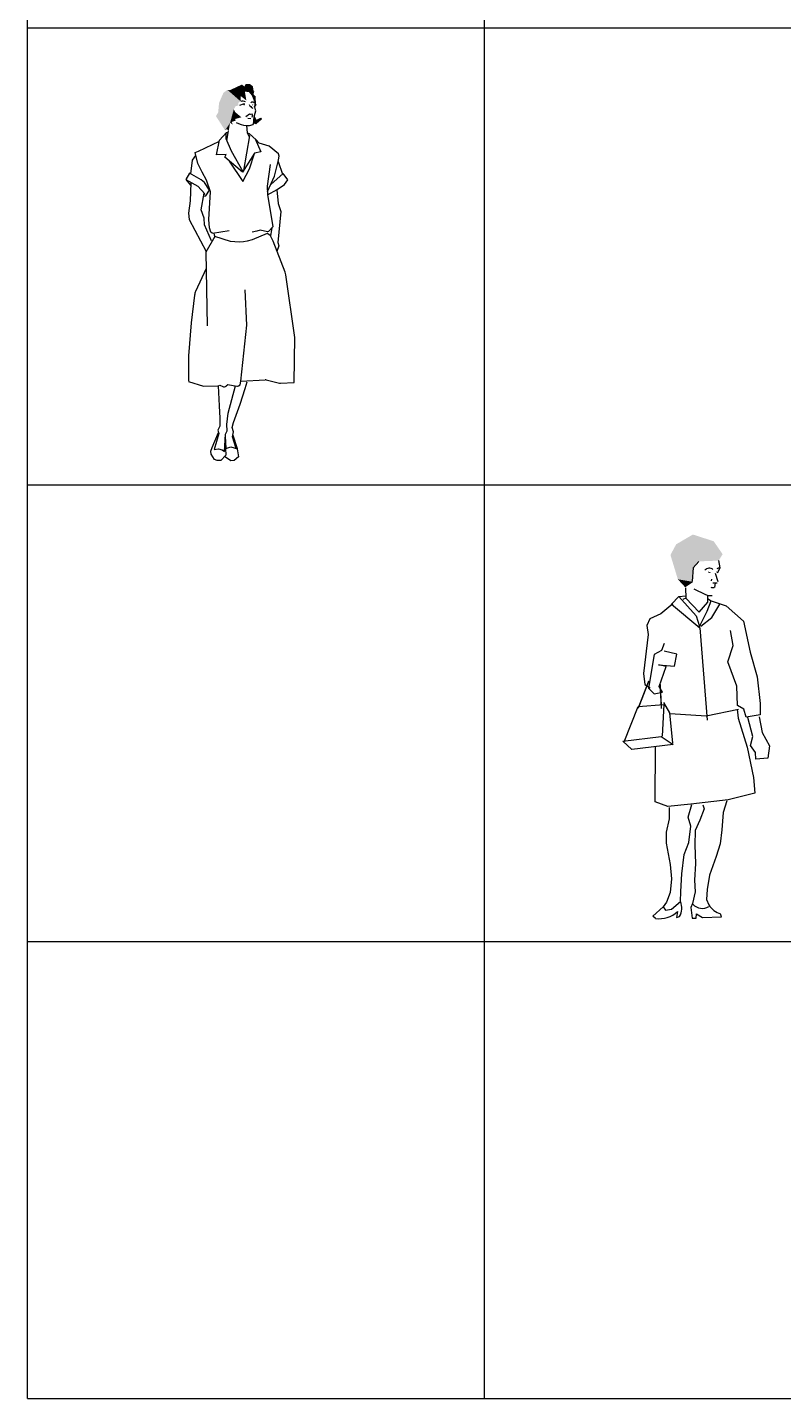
# Model space of a CAD drawing. Extents: x -72339 to 59654, y -38057 to 42097.
# Drawn here: x -16750 to -13443, y 15915 to 21916 of the extents above; entities that cross this region are included whole.
import ezdxf

# ---------------------------------------------------------------- set-up
doc = ezdxf.new("R2010")
doc.units = 0
doc.header["$MEASUREMENT"] = 0
doc.layers.get('0').update_dxf_attribs({"linetype": 'CONTINUOUS'})
doc.styles.add('DIM', font='txt')

# ---------------------------------------------------------------- blocks, each defined once
blk = doc.blocks.new('1508')
for p, q in [((33.3, 1563.4), (9.8, 1535.7)), ((119.9, 1566.6), (125.7, 1535.8)), ((9.8, 1535.7), (5.4, 1476.9)), ((104.7, 1512.5), (117, 1475.8)), ((125.5, 1534), (113.5, 1511.9)), ((6.1, 1474.2), (-27.6, 1452)), ((-24.2, 1447.7), (-22.4, 1402.2)), ((11.7, 1443.9), (62.9, 1418.6)), ((89.6, 1485), (88, 1478.7)), ((95.6, 1469.7), (113.9, 1469.7)), ((105.9, 1469.7), (103.1, 1449.1)), ((-53.2, 1409.8), (-85.3, 1376.3)), ((-53.2, 1409.8), (-22.4, 1412.6)), ((-53.2, 1409.8), (22.1, 1325.5)), ((-22.4, 1402.2), (-36.2, 1396.2)), ((-22.4, 1402.2), (34.8, 1340.7)), ((34.8, 1340.7), (72.9, 1384.7)), ((62.9, 1418.6), (74.2, 1414.8)), ((70.2, 1345), (88.2, 1390.2)), ((71.4, 1415.5), (71.4, 1383.3)), ((71.4, 1400.9), (88.2, 1390.2)), ((74.2, 1414.8), (92.5, 1414.8)), ((88.2, 1390.2), (152.9, 1368.2)), ((-132.9, 1334.1), (-180.6, 1312)), ((-79.6, 1377.5), (-132.9, 1334.1)), ((-85.3, 1376.3), (38, 1272.9)), ((22.1, 1325.5), (36.5, 1279)), ((36.5, 1279), (70.2, 1345)), ((90.6, 1317.6), (125.9, 1376.8)), ((152.9, 1368.2), (229.4, 1302.5)), ((-180.6, 1312), (-193.2, 1282.2)), ((-193.2, 1282.2), (-188.2, 1242.9)), ((38, 1272.9), (70.1, 867.9)), ((42.2, 1280.5), (90.6, 1317.6)), ((184.4, 1194.8), (172.3, 1261.5)), ((229.4, 1302.5), (257.7, 1166.7)), ((-188.2, 1242.9), (-208.3, 1072.3)), ((-117.3, 1203.4), (-129.2, 1173)), ((-161.7, 1155.2), (-186.1, 1008.3)), ((-129.2, 1173), (-161.7, 1155.2)), ((-61.9, 1156.9), (-117.6, 1171.2)), ((-71.9, 1104.7), (-61.9, 1156.9)), ((160.3, 1124), (184.4, 1194.8)), ((257.7, 1166.7), (288.8, 1058.7)), ((-142.3, 1110.5), (-71.9, 1104.7)), ((-108.5, 1103.1), (-142.3, 1110.5)), ((-140.1, 1015.8), (-108.5, 1103.1)), ((200.1, 1016.9), (160.3, 1124)), ((-208.3, 1072.3), (-202.8, 1025.2)), ((-202.8, 1025.2), (-179, 1010.5)), ((288.8, 1058.7), (301.7, 940.9)), ((-186.1, 1008.3), (-160.8, 984.4)), ((-160.8, 984.4), (-125.6, 990.4)), ((-125.6, 990.4), (-140.1, 1015.8)), ((202.7, 932.1), (200.1, 1016.9)), ((-292.4, 773.2), (-231.1, 928.5)), ((-231.1, 928.5), (-119.9, 936.5)), ((-119.9, 936.5), (-126.9, 798.8)), ((-120.1, 945.7), (-95, 900.4)), ((-95, 900.4), (-80.7, 767.6)), ((206.9, 914.6), (66, 885.5)), ((201.1, 916.8), (205.7, 877.9)), ((231.3, 917.2), (202.7, 932.1)), ((241.6, 881.7), (231.3, 917.2)), ((301.7, 940.9), (302.8, 891.3)), ((66, 885.5), (-91.8, 896.1)), ((205.7, 877.9), (244.7, 749.7)), ((302.8, 891.3), (241.6, 881.7)), ((270.4, 797.2), (248.8, 879.5)), ((298, 882.4), (311.1, 815.1)), ((-298.2, 776.8), (-131.3, 796.7)), ((-131.3, 796.7), (-77.8, 761.9)), ((260.4, 758.3), (270.4, 797.2)), ((311.1, 815.1), (343.3, 756.4)), ((-259.3, 739.4), (-298.2, 776.8)), ((-77.8, 761.9), (-259.3, 739.4)), ((-156.9, 510.9), (-156.1, 754.3)), ((244.7, 749.7), (273.2, 617.6)), ((281.9, 727.2), (260.4, 758.3)), ((282.6, 697.6), (281.9, 727.2)), ((343.3, 756.4), (335.1, 702.6)), ((335.1, 702.6), (282.6, 697.6)), ((273.2, 617.6), (278.6, 548.8)), ((278.6, 548.8), (162.8, 519.7)), ((-101.4, 490.8), (-156.9, 510.9)), ((-0.5, 500.6), (-101.4, 490.8)), ((162.8, 519.7), (-0.5, 500.6)), ((-122.8, 50.9), (-167.3, 10.8)), ((-155.4, 0), (-167.3, 10.8)), ((-59.1, 31), (-63.3, 4.7)), ((-63.3, 4.7), (-50.8, 9.4)), ((-1.2, 48.6), (4.6, 1.3)), ((4.6, 1.3), (21.6, 2.5)), ((21.6, 2.5), (23.4, 20.7)), ((23.4, 20.7), (50.1, 4.3)), ((50.1, 4.3), (133.3, 7.3)), ((133.3, 7.3), (129, 20.1))]:
    blk.add_line(p, q)
at = {"const_width": 6.45}
for points in [[(-231.3, 920.7), (-184.8, 1040.6)], [(-129.7, 919.3), (-135.2, 1025.4)]]:
    blk.add_lwpolyline(points, dxfattribs=at)
for points in [[(-95.5, 485.8), (-95.7, 436.6), (-108.6, 378.2), (-109.6, 330), (-91.1, 236.3), (-85.2, 174.3), (-91.3, 114.8), (-108, 72.3), (-122.8, 50.9), (-111.6, 37.2), (-85.2, 40.9), (-46.6, 74.1), (-44.5, 118.6), (-40.2, 195.8), (-30.7, 280.5), (-9.8, 333), (-1.3, 404.1), (-13.1, 443.6), (3, 499)], [(50.9, 498), (57.7, 480.5), (37.9, 430.2), (18.2, 385.6), (15.9, 321.7), (19.5, 240.6), (15.1, 168.5), (18, 116.6), (5.9, 65.4), (-1.2, 48.6)], [(156.7, 515.8), (140.3, 464.8), (134.9, 389), (126.8, 326.6), (109.1, 271.2), (80.8, 190.4), (70.3, 128), (68, 83.8), (77, 60)]]:
    blk.add_lwpolyline(points)
for centre, radius, start, end in [((79.5, 1510.8), 23.2, 46.4568, 143.93206), ((123.9, 1513.5), 20.6, 85.60129, 122.47119), ((96.3, 1495.2), 46.1, 256.7236, 275.64825), ((-112.5, 46), 71.7, 329.36958, 23.06858), ((48.1, 97.5), 53, 220.92677, 303.27044), ((-141.8, 122.8), 123.6, 263.67746, 311.99518), ((165.7, 121.8), 108.1, 214.87119, 250.1614)]:
    blk.add_arc(centre, radius, start, end)
for points in [[(7.8, 1681), (98.8, 1651.6), (-65.2, 1638.2), (137.8, 1595.1)], [(33.3, 1563.4), (-65.2, 1638.2), (9.8, 1535.7), (-90.3, 1591.5)], [(-65.2, 1638.2), (137.8, 1595.1), (33.3, 1563.4), (120.8, 1566.9)], [(9.8, 1535.7), (-90.3, 1591.5), (6.1, 1474.2), (-57.9, 1484.9)], [(73.4, 1518.2), (87.6, 1516.6), (78.1, 1511.9)], [(109.1, 1518.8), (112.3, 1510.9), (112.3, 1520.3)], [(6.1, 1474.2), (-57.9, 1484.9), (-27.6, 1452)]]:
    blk.add_solid(points)
at = {"style": 'DIM', "flags": 1}
for tag in ['XVALUE', 'YVALUE']:
    blk.add_attdef(tag, (-1001169.2, -1000988.9), '', height=0.02, dxfattribs=at)
blk = doc.blocks.new('1507')
for p, q in [((25.4, 1554.8), (40.8, 1560.5)), ((40.8, 1560.5), (47.3, 1560.5)), ((82.5, 1601.1), (86.2, 1616.2)), ((93.6, 1590.7), (82.5, 1601.1)), ((67.4, 1515.8), (51.2, 1503.3)), ((72, 1513.5), (67.4, 1515.8)), ((78.5, 1515.4), (72, 1513.5)), ((78.3, 1503.5), (81.7, 1505.8)), ((81.7, 1505.8), (78.5, 1515.4)), ((86, 1491.3), (89.4, 1509.6)), ((89.4, 1509.6), (95.1, 1529.6)), ((89.9, 1545.6), (97, 1557.4)), ((95.1, 1529.6), (90.6, 1544.9)), ((-31.9, 1400.4), (-24, 1442)), ((53.3, 1465.7), (67.4, 1466)), ((59.4, 1433.7), (55.3, 1465.5)), ((60.4, 1497.8), (73.3, 1496.2)), ((67.4, 1466), (84.3, 1470.5)), ((84.3, 1470.5), (86.9, 1480.1)), ((86.9, 1480.1), (86, 1491.3)), ((-156.2, 1354.3), (-64.1, 1397.6)), ((-76.8, 1337.8), (-63.3, 1401.5)), ((-63.3, 1401.5), (-32.6, 1434.9)), ((-34.8, 1407.1), (-34.4, 1432.9)), ((-11.5, 1353.7), (-34.8, 1407.1)), ((-32.6, 1434.9), (-24.2, 1436.1)), ((67.6, 1420.4), (41.1, 1268.6)), ((58.8, 1433.9), (66, 1431.4)), ((67.5, 1415.7), (59.4, 1433.7)), ((61.6, 1427.1), (67.6, 1420.4)), ((66, 1431.4), (96.1, 1403.9)), ((92.1, 1407.6), (116.4, 1350.6)), ((109.5, 1388.8), (96.1, 1403.9)), ((153.7, 1375.8), (109.5, 1388.8)), ((-168.9, 1334.9), (-183.7, 1314)), ((-169.6, 1348.6), (-156.2, 1354.3)), ((-158, 1299.8), (-169.6, 1348.6)), ((-34.9, 1339.5), (-76.8, 1337.8)), ((-40.6, 1326.8), (-34.9, 1339.5)), ((36.9, 1262), (-40.6, 1326.8)), ((40.3, 1263.9), (-11.5, 1353.7)), ((89.3, 1345.2), (36.9, 1262)), ((66.9, 1276.1), (89.3, 1343.1)), ((116.4, 1350.6), (89.3, 1345.2)), ((194, 1342.3), (153.7, 1375.8)), ((191.2, 1299.6), (197.3, 1331.9)), ((197.3, 1331.9), (194, 1342.3)), ((-183.7, 1314), (-190.4, 1254.7)), ((-139.4, 1262.1), (-158, 1299.8)), ((-120.6, 1226.6), (-139.4, 1262.1)), ((-21, 1310.4), (38.2, 1221.4)), ((38.2, 1221.4), (66.9, 1276.1)), ((145.6, 1200.2), (159.8, 1295)), ((177.2, 1243.6), (193.4, 1308.7)), ((193.4, 1308.7), (212.3, 1253.2)), ((-194.9, 1257.1), (-211.6, 1229.4)), ((-211.6, 1229.4), (-158.8, 1200.2)), ((-210.9, 1229.2), (-190.6, 1205.5)), ((-143.8, 1227.8), (-194.9, 1257.1)), ((-189.3, 1215.1), (-192.1, 1136.9)), ((-128.8, 1216.1), (-143.8, 1227.8)), ((-107.3, 1182.8), (-128.8, 1216.1)), ((-103.2, 1175.2), (-120.6, 1226.6)), ((146.7, 1177.3), (177.2, 1243.6)), ((215.5, 1256), (160.4, 1207.2)), ((189.1, 1185.4), (221.3, 1207.9)), ((234.6, 1227.9), (215.5, 1256)), ((221.3, 1207.9), (234.6, 1227.9)), ((-158.8, 1200.2), (-127.9, 1166.5)), ((-144.4, 1096.9), (-131.4, 1170.3)), ((-133.8, 1156.8), (-124, 1158.4)), ((-127.9, 1166.5), (-132.8, 1162.5)), ((-124, 1158.4), (-107.3, 1182.8)), ((-110.2, 1055.1), (-103.2, 1175.2)), ((147.4, 1163.1), (145.6, 1200.2)), ((146.9, 1162.9), (189.1, 1185.4)), ((171.6, 1024), (147.4, 1163.1)), ((187, 1184.6), (192.4, 1124.8)), ((-192.1, 1136.9), (-199.4, 1082)), ((-199.4, 1082), (-196.9, 1054)), ((-131.4, 1060.4), (-144.4, 1096.9)), ((204.9, 1089.3), (190.9, 953.6)), ((192.4, 1124.8), (204.9, 1089.3)), ((-196.9, 1054), (-121.4, 913.9)), ((-130, 1031.8), (-131.4, 1060.4)), ((-98.3, 960.6), (-130, 1031.8)), ((-107.8, 1017.5), (-110.2, 1055.1)), ((171.6, 1024), (151.3, 1001.8)), ((-84.6, 980.9), (-122.9, 911.2)), ((-102.2, 998.6), (-107.8, 1017.5)), ((-95.7, 994.4), (-102.2, 998.6)), ((-20.9, 1005.6), (-94.8, 993.9)), ((-84.6, 980.9), (-87.6, 994.9)), ((-15.4, 958.9), (-84.6, 980.9)), ((-82, 985.6), (-82.7, 986.1)), ((79.2, 966.1), (57.8, 959.4)), ((144.3, 993.2), (79.2, 966.1)), ((99.7, 1004.3), (79.4, 999.8)), ((114.5, 1007.8), (99.7, 1004.3)), ((146.3, 1000.5), (114.5, 1007.8)), ((161.1, 982.8), (144.3, 993.2)), ((151.3, 1001.8), (146.3, 1000.5)), ((170.7, 959.9), (159.7, 983.6)), ((161.1, 982.8), (166.6, 1018.5)), ((-122.9, 911.2), (-118.2, 589.2)), ((22.5, 955.1), (-15.4, 958.9)), ((41.4, 956.5), (22.5, 955.1)), ((57.8, 959.4), (41.4, 956.5)), ((222.9, 824.5), (170.7, 959.9)), ((195.2, 939), (187.5, 914.4)), ((190.9, 953.6), (195.2, 939)), ((-121.8, 840), (-168.1, 740)), ((266.5, 538.3), (226, 812.9)), ((-172.7, 723.8), (-187.4, 602.6)), ((55.2, 591.8), (48.3, 746.7)), ((-187.4, 602.6), (-199.3, 457.7)), ((29, 346.8), (55.2, 591.8)), ((263.5, 341.3), (266.5, 538.3)), ((-199.3, 457.7), (-199.2, 346.8)), ((-199.2, 346.2), (-133.7, 325.7)), ((-133.7, 325.7), (-69.3, 326.6)), ((-70.2, 326.6), (-65, 239)), ((-69.3, 326.6), (-62.4, 330)), ((-62.4, 330), (-49.7, 323.6)), ((-34.4, 325.9), (-27.9, 332)), ((-27.9, 332), (11.6, 325.8)), ((-25.5, 207.6), (6.2, 326.5)), ((19.6, 327.1), (27.4, 330.9)), ((27.3, 246.6), (47.9, 315.2)), ((27.4, 330.9), (29, 346.8)), ((29, 346.8), (136.5, 353.2)), ((47.9, 315.2), (57.4, 343.6)), ((140.7, 352.8), (198.9, 338)), ((203.1, 337.6), (263.5, 341.3)), ((-2.8, 166.4), (27.3, 246.6)), ((-65, 239), (-61.9, 184.6)), ((-61.9, 184.6), (-62.4, 150.7)), ((-31.4, 156.8), (-25.5, 207.6)), ((-95.9, 57.1), (-67.7, 123)), ((-62.4, 150.7), (-70.8, 133)), ((-70.8, 133), (-66.1, 117.7)), ((-38.1, 115.3), (-29.9, 129.6)), ((-29.9, 129.6), (-31.4, 156.8)), ((-8.7, 143.7), (-2.8, 166.4)), ((-2.6, 124.7), (-8.7, 143.7)), ((-6.7, 104.1), (-2.6, 124.7)), ((-66.1, 117.7), (-87, 48.1)), ((-42.3, 39.9), (-38.1, 115.3)), ((-39.7, 88.6), (-37.2, 51.8)), ((-39.5, 106.1), (-35.8, 52)), ((9.7, 52.7), (-6.7, 104.1)), ((-5.4, 110.5), (14, 52.7)), ((-101.6, 41.3), (-95.9, 57.1)), ((-99.9, 28.2), (-101.6, 41.3)), ((-85.3, 4.8), (-99.9, 28.2)), ((-87, 48.1), (-68.7, 50.6)), ((-74.1, -0.7), (-85.3, 4.8)), ((-68.7, 50.6), (-52.2, 46.9)), ((-36.6, 23.5), (-58, -0.1)), ((-52.2, 46.9), (-42.3, 39.9)), ((-14.2, -1.5), (-41.9, 17.7)), ((-37.2, 51.8), (-36.6, 23.5)), ((-35.8, 52), (-13.6, 59.2)), ((0, 0), (-14.2, -1.5)), ((-13.6, 59.2), (0.7, 55.1)), ((20.1, 16.4), (0, 0)), ((0.7, 55.1), (14.2, 51.4)), ((14.2, 51.4), (20.1, 16.4)), ((-58, -0.1), (-74.1, -0.7))]:
    blk.add_line(p, q)
for centre, radius, start, end in [((36.5, 1544.4), 28.3, 62.0174, 104.29705), ((81, 1558.5), 10.3, 41.82017, 138.17983), ((101.5, 1575.5), 39.2, 207.73327, 239.17042), ((62.5, 1573.9), 108.5, 240.55904, 265.1137), ((172.5, 805.1), 54, 8.40382, 21.09804), ((-119.1, 717.3), 54, 155.15591, 173.09317), ((-43.6, 335.7), 13.5, 243.49787, 313.08617), ((13.7, 339.2), 13.5, 261.18188, 296.09563), ((137.3, 339.7), 13.5, 75.73051, 93.41203), ((202.2, 351.1), 13.5, 255.73051, 273.51311)]:
    blk.add_arc(centre, radius, start, end)
for points in [[(-46.7, 1608.7), (19.1, 1565.2), (-29, 1622.2), (28.3, 1572)], [(-29, 1622.2), (28.3, 1572), (-18.7, 1620.6), (29.2, 1594.5)], [(-18.7, 1620.6), (29.2, 1594.5), (34.7, 1645.3), (53.8, 1575.9)], [(34.7, 1645.3), (53.8, 1575.9), (45, 1636.9), (47.2, 1614.3)], [(45, 1636.9), (47.2, 1614.3), (51.1, 1647.6), (64.8, 1612.3)], [(51.1, 1647.6), (64.8, 1612.3), (70.2, 1647), (77.4, 1597)], [(70.2, 1647), (81.9, 1638), (86.2, 1616.2)], [(70.2, 1647), (77.4, 1597), (86.2, 1616.2), (82.5, 1601.1)], [(-69.6, 1522.7), (7.1, 1550.9), (-65.6, 1565.2), (19.1, 1553.8)], [(-65.6, 1565.2), (19.1, 1553.8), (-46.7, 1608.7), (19.1, 1565.2)], [(40, 1560.5), (47.3, 1561.3), (41.6, 1554), (46.5, 1554.8)], [(82.5, 1601.1), (93.6, 1590.7), (77.4, 1597), (89.5, 1566.3)], [(93.6, 1590.7), (97, 1557.4), (89.5, 1566.3), (88.3, 1554)], [(-79.2, 1507.1), (-1.1, 1537.5), (-69.6, 1522.7), (7.1, 1550.9)], [(-39.4, 1444.7), (-17.3, 1477.7), (-79.2, 1507.1), (-1.1, 1537.5)], [(-1.1, 1537.5), (-17.3, 1477.7), (5.5, 1524.1), (-10.4, 1481.8)], [(5.5, 1524.1), (-10.4, 1481.8), (32.3, 1502), (5, 1494.5)], [(84.7, 1558.9), (80.6, 1558.9), (82.2, 1554), (79.8, 1553.2)], [(98.3, 1491.5), (96, 1471.2), (89.4, 1509.6), (85.1, 1475.5)], [(97, 1557.4), (88.3, 1554), (89.9, 1545.6), (85.6, 1550.8)], [(118.5, 1500.9), (122.9, 1493.9), (98.3, 1491.5), (96, 1471.2)], [(-39.4, 1444.7), (-17.3, 1477.7), (-31.6, 1450.1)], [(-31.6, 1450.1), (-23.5, 1442.4), (-17.3, 1477.7)], [(-17.3, 1477.7), (-5.9, 1470.2), (-10.4, 1481.8)], [(-10.4, 1481.8), (6.6, 1486.9), (5, 1494.5)]]:
    blk.add_solid(points)
at = {"style": 'DIM', "flags": 1}
for tag in ['XVALUE', 'YVALUE']:
    blk.add_attdef(tag, (-1001370.9, -1000935), '', height=0.02, dxfattribs=at)

msp = doc.modelspace()

# ---------------------------------------------------------------- linework, layer by layer
for p, q in [((-16750.2, 15914.6), (-16750.2, 27914.6)), ((-14750.2, 21914.6), (-14750.2, 27914.6)), ((-16750.2, 21914.6), (-2750.2, 21914.6)), ((-14750.2, 15914.6), (-14750.2, 21914.6)), ((-16750.2, 19914.6), (-10750.2, 19914.6)), ((-16750.2, 17914.6), (-10750.2, 17914.6)), ((-16750.2, 15914.6), (-2750.2, 15914.6))]:
    msp.add_line(p, q)

# ---------------------------------------------------------------- block references
for name, p in [('1507', (-15846.4, 20020.6)), ('1508', (-13847.2, 18015.4))]:
    msp.add_blockref(name, p)

doc.saveas('drawing.dxf')
